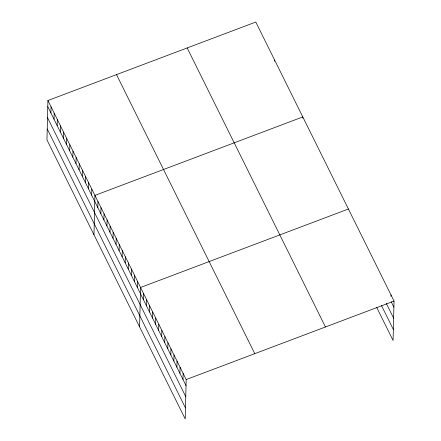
<?xml version="1.0" encoding="UTF-8"?>
<svg xmlns="http://www.w3.org/2000/svg" width="441" height="441" viewBox="0 0 441 441"><rect width="100%" height="100%" fill="white"/><g stroke="black" fill="none" stroke-linecap="round" stroke-linejoin="round"><path stroke-width="0.66" d="M47.92 100.52L46.961 139.907L185.214 418.95L186.179 379.558L47.92 100.52L255.786 22.05L394.039 301.093L393.08 340.48L376.653 307.333M50.908 112.94L51.057 106.843M54.039 119.263L54.188 113.172M57.176 125.591L57.324 119.494M60.307 131.914L60.456 125.817M63.443 138.237L63.592 132.146M66.574 144.565L66.723 138.468M69.711 150.888L69.86 144.791M72.842 157.211L72.991 151.12M75.979 163.539L76.128 157.443M79.11 169.862L79.259 163.771M82.246 176.191L82.395 170.094M85.378 182.513L85.526 176.417M88.514 188.836L88.663 182.745M91.645 195.165L91.794 189.068M93.966 234.783L94.931 195.391L302.791 116.926L302.758 118.276M97.819 207.628L97.968 201.531M100.862 213.764L101.011 207.672M103.905 219.905L104.054 213.808M106.948 226.046L107.097 219.949M109.985 232.181L110.134 226.09M113.028 238.322L113.177 232.225M116.071 244.457L116.22 238.366M119.114 250.598L119.263 244.507M122.151 256.739L122.3 250.642M125.194 262.875L125.343 256.783M128.237 269.016L128.386 262.919M131.28 275.156L131.429 269.06M134.323 281.292L134.472 275.201M137.36 287.433L137.509 281.336M139.588 326.869L140.552 287.477L348.418 209.006M143.446 299.709L143.595 293.618M146.489 305.85L146.638 299.753M149.527 311.985L149.675 305.894M152.569 318.126L152.718 312.03M155.612 324.267L155.761 318.17M158.655 330.403L158.804 324.311M161.693 336.544L161.841 330.447M164.736 342.685L164.884 336.588M167.778 348.82L167.927 342.729M170.821 354.961L170.97 348.864M173.859 361.096L174.013 355.005M176.902 367.237L177.05 361.146M179.945 373.378L180.093 367.281M182.987 379.514L183.136 373.422M274.556 61.354L274.589 59.998M390.969 296.308L391.002 294.952M186.179 379.558L394.039 301.093M391.156 301.661L393.89 307.184M386.322 303.441L393.626 318.17M381.487 305.552L393.35 329.493M187.188 47.942L325.447 326.985M116.518 74.623L254.771 353.665M47.771 106.612L186.03 385.655M47.501 117.604L185.76 396.641M47.226 128.921L185.485 407.964"/></g></svg>
